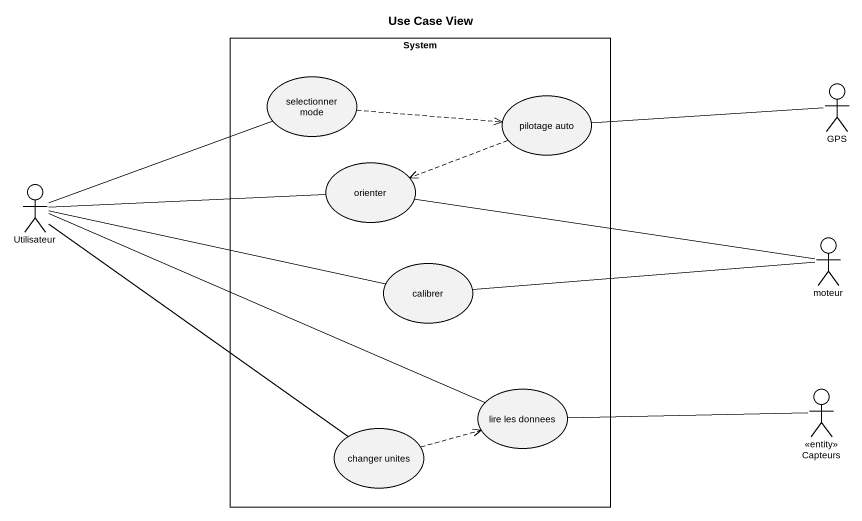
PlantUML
@startuml
title Use Case View
rectangle System {
  usecase "selectionner mode" as selectionner_mode
  usecase "pilotage auto" as pilotage_auto
  usecase orienter
  usecase calibrer
  usecase "lire les donnees" as lire_les_donnees
  usecase "changer unites" as changer_unites
}
actor GPS
actor Utilisateur
actor moteur
actor Capteurs <<entity>>
selectionner_mode .right.> pilotage_auto
pilotage_auto -right- GPS
pilotage_auto .left.> orienter
orienter -right- moteur
Utilisateur -right- selectionner_mode
Utilisateur -right- orienter
Utilisateur -right- calibrer
Utilisateur -right- lire_les_donnees
Utilisateur -right- changer_unites
calibrer -right- moteur
lire_les_donnees -right- Capteurs
changer_unites .right.> lire_les_donnees
@enduml
